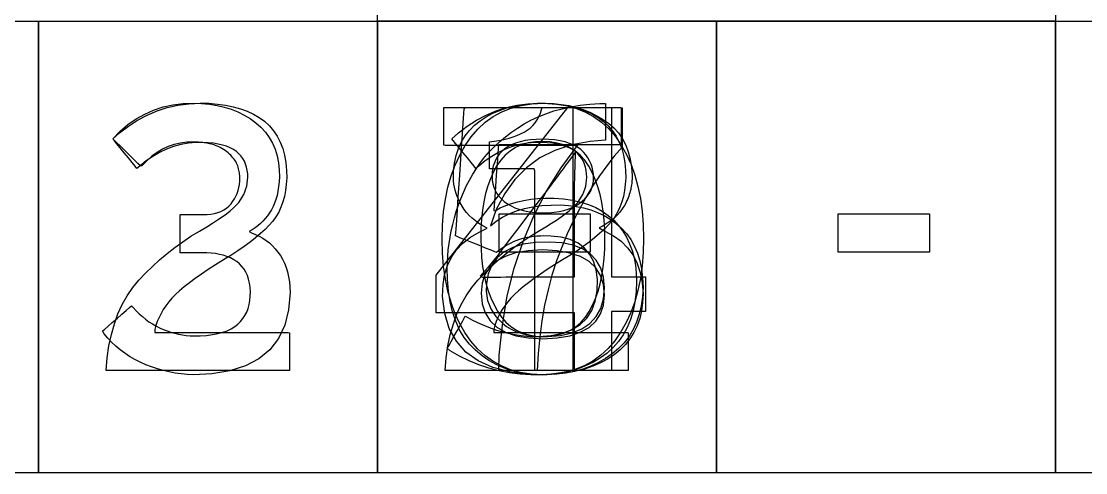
# Model space of a CAD drawing. Extents: x 1 to 47.7, y 0.2 to 35.
# Drawn here: x 13.785 to 16.435, y 30.5 to 31.625 of the extents above; entities that cross this region are included whole.
import ezdxf

# ---------------------------------------------------------------- set-up
doc = ezdxf.new("R2010")
doc.units = 0
doc.header["$MEASUREMENT"] = 0
for name, color, linetype in [('4_1__4U__UP_TO_ONE_IO_BOAR', 7, 'CONTINUOUS'), ('4_2__4U__FRONT_PANEL_W_24_', 7, 'CONTINUOUS'), ('5_1___24__TARGET_LEDS___12', 7, 'CONTINUOUS'), ('6_1__EMPTY_IO_BOARD_POSITI', 7, 'CONTINUOUS'), ('6_2___8__INDEPENDENT_INPUT', 7, 'CONTINUOUS'), ('6_3___8__OPTOISO_INDEPENDE', 7, 'CONTINUOUS'), ('6_4___24__OPTOISO_INDEPEND', 7, 'CONTINUOUS'), ('6_5___8__INDEPENDENT_INPUT', 7, 'CONTINUOUS'), ('6_6___8__INDEPENDENT_INPUT', 7, 'CONTINUOUS'), ('6_7___8__OPTOISO_INDEPENDE', 7, 'CONTINUOUS'), ('6_8___8__OPTOISO_INDEPENDE', 7, 'CONTINUOUS'), ('7_0_____DWG', 7, 'CONTINUOUS')]:
    doc.layers.add(name, color=color, linetype=linetype)

msp = doc.modelspace()

# ---------------------------------------------------------------- linework, layer by layer
at = {"layer": '4_1__4U__UP_TO_ONE_IO_BOAR'}
msp.add_lwpolyline([(13.9964, 30.7545), (13.9991, 30.786), (14.0034, 30.8158), (14.0093, 30.8441), (14.0168, 30.8707), (14.0258, 30.8958), (14.0365, 30.9192), (14.0487, 30.941), (14.0626, 30.9612), (14.078, 30.9798), (14.0945, 30.9973), (14.1116, 31.0142), (14.1294, 31.0304), (14.1479, 31.046), (14.1671, 31.061), (14.1869, 31.0754), (14.2075, 31.0891), (14.2287, 31.1022), (14.2472, 31.113), (14.2609, 31.1215), (14.2735, 31.1298), (14.285, 31.1377), (14.2955, 31.1454), (14.3048, 31.1528), (14.313, 31.16), (14.3202, 31.1669), (14.3263, 31.1735), (14.3311, 31.1799), (14.3352, 31.1865), (14.3388, 31.1933), (14.3418, 31.2001), (14.3443, 31.2071), (14.3462, 31.2142), (14.3476, 31.2214), (14.3485, 31.2287), (14.3488, 31.2362), (14.3486, 31.245), (14.3476, 31.2535), (14.3459, 31.2616), (14.3435, 31.2692), (14.3403, 31.2764), (14.3365, 31.283), (14.3319, 31.2893), (14.3267, 31.295), (14.3206, 31.3004), (14.3135, 31.3053), (14.3054, 31.3097), (14.2963, 31.3134), (14.2863, 31.3165), (14.2753, 31.3191), (14.2634, 31.321), (14.2505, 31.3223), (14.2367, 31.323), (14.2204, 31.3229), (14.2012, 31.3211), (14.1825, 31.3178), (14.1643, 31.3128), (14.1465, 31.3062), (14.1293, 31.298), (14.1125, 31.2882), (14.0962, 31.2768), (14.0804, 31.2638), (14.0728, 31.2584), (14.0685, 31.2637), (14.0611, 31.2728), (14.0517, 31.2844), (14.0414, 31.297), (14.0313, 31.3094), (14.0225, 31.3203), (14.016, 31.3283), (14.0129, 31.3321), (14.0294, 31.347), (14.0516, 31.364), (14.0746, 31.3788), (14.0984, 31.3913), (14.1231, 31.4017), (14.1485, 31.4099), (14.1749, 31.4158), (14.202, 31.4195), (14.23, 31.421), (14.2523, 31.4205), (14.2736, 31.4188), (14.2937, 31.416), (14.3126, 31.4121), (14.3305, 31.4071), (14.3472, 31.4009), (14.3628, 31.3937), (14.3773, 31.3853), (14.3906, 31.3757), (14.4026, 31.3646), (14.4131, 31.3523), (14.4221, 31.3388), (14.4297, 31.3241), (14.4359, 31.3082), (14.4405, 31.2911), (14.4437, 31.2728), (14.4455, 31.2533), (14.4457, 31.2346), (14.4448, 31.2185), (14.4429, 31.2033), (14.4401, 31.1887), (14.4363, 31.175), (14.4315, 31.1619), (14.4258, 31.1496), (14.419, 31.138), (14.4114, 31.1272), (14.4024, 31.1169), (14.3922, 31.1065), (14.3808, 31.096), (14.3683, 31.0853), (14.3546, 31.0745), (14.3398, 31.0636), (14.3238, 31.0526), (14.3067, 31.0414), (14.2884, 31.0301), (14.2688, 31.0181), (14.2504, 31.0064), (14.2334, 30.9951), (14.2177, 30.9841), (14.2034, 30.9735), (14.1905, 30.9633), (14.179, 30.9535), (14.1688, 30.944), (14.16, 30.9348), (14.1521, 30.9256), (14.145, 30.9161), (14.1386, 30.9066), (14.1329, 30.8969), (14.1279, 30.887), (14.1236, 30.877), (14.12, 30.8669), (14.1172, 30.8566), (14.1171, 30.8497), (14.1366, 30.8497), (14.1744, 30.8497), (14.2244, 30.8497), (14.2808, 30.8497), (14.3375, 30.8497), (14.3885, 30.8497), (14.4279, 30.8497), (14.4498, 30.8497), (14.4523, 30.8486), (14.4523, 30.8418), (14.4523, 30.8302), (14.4523, 30.8155), (14.4523, 30.7994), (14.4523, 30.7836), (14.4523, 30.7698), (14.4523, 30.7596), (14.4523, 30.7547), (14.4422, 30.7545), (14.4037, 30.7545), (14.3442, 30.7545), (14.2716, 30.7545), (14.1941, 30.7545), (14.1197, 30.7545), (14.0566, 30.7545), (14.0128, 30.7545)], close=True, dxfattribs=at)
at = {"layer": '4_2__4U__FRONT_PANEL_W_24_'}
msp.add_lwpolyline([(14.4541, 30.9493), (14.4504, 30.9059), (14.4407, 30.8676), (14.4252, 30.8344), (14.4038, 30.8064), (14.3765, 30.7836), (14.3433, 30.766), (14.3042, 30.7535), (14.2592, 30.7462), (14.2138, 30.7441), (14.1983, 30.7448), (14.1831, 30.7462), (14.168, 30.7483), (14.1531, 30.7511), (14.1384, 30.7545), (14.1238, 30.7587), (14.1094, 30.7635), (14.0952, 30.7689), (14.0811, 30.7751), (14.0676, 30.7821), (14.0547, 30.7896), (14.0425, 30.7976), (14.031, 30.8063), (14.0201, 30.8154), (14.01, 30.8252), (14.0006, 30.8355), (13.9918, 30.8463), (13.9876, 30.8532), (13.9922, 30.8572), (14.0005, 30.8645), (14.0114, 30.874), (14.0235, 30.8845), (14.0356, 30.8951), (14.0465, 30.9046), (14.0548, 30.9119), (14.0594, 30.9159), (14.0639, 30.9115), (14.0712, 30.9035), (14.0787, 30.896), (14.0865, 30.889), (14.0946, 30.8825), (14.1028, 30.8764), (14.1114, 30.8708), (14.1201, 30.8657), (14.1291, 30.8611), (14.1385, 30.8569), (14.1479, 30.8533), (14.1574, 30.8501), (14.1669, 30.8474), (14.1764, 30.8451), (14.186, 30.8434), (14.1955, 30.8421), (14.2051, 30.8413), (14.2147, 30.841), (14.2304, 30.8413), (14.2461, 30.8423), (14.2607, 30.8441), (14.2741, 30.8466), (14.2864, 30.8499), (14.2976, 30.8539), (14.3077, 30.8586), (14.3166, 30.8641), (14.3243, 30.8704), (14.331, 30.877), (14.3368, 30.8842), (14.3418, 30.892), (14.3461, 30.9004), (14.3495, 30.9093), (14.3522, 30.9189), (14.354, 30.929), (14.3551, 30.9397), (14.3554, 30.951), (14.3547, 30.962), (14.3532, 30.9724), (14.351, 30.9821), (14.348, 30.9912), (14.3442, 30.9995), (14.3397, 31.0072), (14.3343, 31.0142), (14.3283, 31.0205), (14.3214, 31.0261), (14.3138, 31.0309), (14.3056, 31.0351), (14.297, 31.0388), (14.2879, 31.0418), (14.2783, 31.0442), (14.2682, 31.046), (14.2576, 31.0473), (14.2466, 31.0479), (14.2396, 31.048), (14.2358, 31.048), (14.229, 31.048), (14.2202, 31.048), (14.2103, 31.048), (14.2004, 31.048), (14.1915, 31.048), (14.1847, 31.048), (14.1809, 31.048), (14.1805, 31.0492), (14.1805, 31.0559), (14.1805, 31.0674), (14.1805, 31.0819), (14.1805, 31.0979), (14.1805, 31.1136), (14.1805, 31.1274), (14.1805, 31.1377), (14.1805, 31.1429), (14.1816, 31.1431), (14.1863, 31.1431), (14.1937, 31.1431), (14.2028, 31.1431), (14.2127, 31.1431), (14.2223, 31.1431), (14.2305, 31.1431), (14.2365, 31.1431), (14.2391, 31.1431), (14.2477, 31.1434), (14.2572, 31.1443), (14.2661, 31.146), (14.2744, 31.1483), (14.2821, 31.1513), (14.2892, 31.155), (14.2958, 31.1594), (14.3018, 31.1645), (14.3072, 31.1703), (14.3118, 31.1763), (14.3159, 31.1825), (14.3194, 31.1891), (14.3224, 31.1959), (14.3248, 31.2031), (14.3267, 31.2105), (14.328, 31.2182), (14.3287, 31.2263), (14.3289, 31.2338), (14.3289, 31.2371), (14.3287, 31.2404), (14.3284, 31.2437), (14.328, 31.2471), (14.3274, 31.2506), (14.3268, 31.254), (14.326, 31.2576), (14.3252, 31.2612), (14.3241, 31.2648), (14.3225, 31.2683), (14.3208, 31.2718), (14.3188, 31.2753), (14.3167, 31.2786), (14.3144, 31.2818), (14.3119, 31.285), (14.3092, 31.2881), (14.3063, 31.2911), (14.3032, 31.2941), (14.2999, 31.2972), (14.2963, 31.3002), (14.2925, 31.303), (14.2885, 31.3056), (14.2843, 31.3082), (14.2799, 31.3105), (14.2752, 31.3128), (14.2703, 31.3149), (14.265, 31.3168), (14.2594, 31.3184), (14.2534, 31.3199), (14.2472, 31.3211), (14.2406, 31.3221), (14.2338, 31.3229), (14.2266, 31.3235), (14.2191, 31.3239), (14.2114, 31.324), (14.1973, 31.3235), (14.1814, 31.3215), (14.1659, 31.3179), (14.1511, 31.3128), (14.1368, 31.3062), (14.123, 31.2981), (14.1098, 31.2885), (14.0972, 31.2774), (14.0851, 31.2648), (14.0816, 31.2646), (14.0754, 31.2707), (14.0661, 31.2798), (14.0549, 31.2909), (14.043, 31.3026), (14.0317, 31.3137), (14.022, 31.3232), (14.0154, 31.3298), (14.0129, 31.3322), (14.0312, 31.351), (14.0505, 31.3675), (14.0709, 31.3818), (14.0923, 31.3939), (14.1146, 31.4038), (14.1381, 31.4114), (14.1625, 31.4168), (14.1879, 31.4201), (14.2135, 31.421), (14.2339, 31.4203), (14.2535, 31.4184), (14.2724, 31.4153), (14.2904, 31.411), (14.3077, 31.4056), (14.3241, 31.399), (14.3398, 31.3913), (14.3546, 31.3823), (14.3687, 31.3722), (14.3814, 31.361), (14.3926, 31.3487), (14.4022, 31.3354), (14.4103, 31.3212), (14.4169, 31.3059), (14.4219, 31.2895), (14.4254, 31.2722), (14.4273, 31.2538), (14.4276, 31.2373), (14.4268, 31.2248), (14.4255, 31.2129), (14.4238, 31.2016), (14.4216, 31.191), (14.4188, 31.1811), (14.4156, 31.1717), (14.4119, 31.1631), (14.4076, 31.155), (14.4028, 31.1475), (14.3976, 31.1404), (14.3921, 31.1336), (14.3863, 31.1272), (14.3802, 31.1212), (14.3738, 31.1155), (14.367, 31.1102), (14.36, 31.1053), (14.3527, 31.1008), (14.3579, 31.0974), (14.3678, 31.0938), (14.3773, 31.0895), (14.3863, 31.0846), (14.3948, 31.079), (14.4028, 31.0727), (14.4103, 31.0658), (14.4174, 31.0582), (14.424, 31.0499), (14.4301, 31.0412), (14.4356, 31.0319), (14.4403, 31.022), (14.4444, 31.0114), (14.4477, 31.0002), (14.4504, 30.9884), (14.4523, 30.976), (14.4536, 30.963)], close=True, dxfattribs=at)
at = {"layer": '5_1___24__TARGET_LEDS___12'}
msp.add_lwpolyline([(14.4541, 30.9493), (14.4504, 30.9059), (14.4407, 30.8676), (14.4252, 30.8344), (14.4038, 30.8064), (14.3765, 30.7836), (14.3433, 30.766), (14.3042, 30.7535), (14.2592, 30.7462), (14.2138, 30.7441), (14.1983, 30.7448), (14.1831, 30.7462), (14.168, 30.7483), (14.1531, 30.7511), (14.1384, 30.7545), (14.1238, 30.7587), (14.1094, 30.7635), (14.0952, 30.7689), (14.0811, 30.7751), (14.0676, 30.7821), (14.0547, 30.7896), (14.0425, 30.7976), (14.031, 30.8063), (14.0201, 30.8154), (14.01, 30.8252), (14.0006, 30.8355), (13.9918, 30.8463), (13.9876, 30.8532), (13.9922, 30.8572), (14.0005, 30.8645), (14.0114, 30.874), (14.0235, 30.8845), (14.0356, 30.8951), (14.0465, 30.9046), (14.0548, 30.9119), (14.0594, 30.9159), (14.0639, 30.9115), (14.0712, 30.9035), (14.0787, 30.896), (14.0865, 30.889), (14.0946, 30.8825), (14.1028, 30.8764), (14.1114, 30.8708), (14.1201, 30.8657), (14.1291, 30.8611), (14.1385, 30.8569), (14.1479, 30.8533), (14.1574, 30.8501), (14.1669, 30.8474), (14.1764, 30.8451), (14.186, 30.8434), (14.1955, 30.8421), (14.2051, 30.8413), (14.2147, 30.841), (14.2304, 30.8413), (14.2461, 30.8423), (14.2607, 30.8441), (14.2741, 30.8466), (14.2864, 30.8499), (14.2976, 30.8539), (14.3077, 30.8586), (14.3166, 30.8641), (14.3243, 30.8704), (14.331, 30.877), (14.3368, 30.8842), (14.3418, 30.892), (14.3461, 30.9004), (14.3495, 30.9093), (14.3522, 30.9189), (14.354, 30.929), (14.3551, 30.9397), (14.3554, 30.951), (14.3547, 30.962), (14.3532, 30.9724), (14.351, 30.9821), (14.348, 30.9912), (14.3442, 30.9995), (14.3397, 31.0072), (14.3343, 31.0142), (14.3283, 31.0205), (14.3214, 31.0261), (14.3138, 31.0309), (14.3056, 31.0351), (14.297, 31.0388), (14.2879, 31.0418), (14.2783, 31.0442), (14.2682, 31.046), (14.2576, 31.0473), (14.2466, 31.0479), (14.2396, 31.048), (14.2358, 31.048), (14.229, 31.048), (14.2202, 31.048), (14.2103, 31.048), (14.2004, 31.048), (14.1915, 31.048), (14.1847, 31.048), (14.1809, 31.048), (14.1805, 31.0492), (14.1805, 31.0559), (14.1805, 31.0674), (14.1805, 31.0819), (14.1805, 31.0979), (14.1805, 31.1136), (14.1805, 31.1274), (14.1805, 31.1377), (14.1805, 31.1429), (14.1816, 31.1431), (14.1863, 31.1431), (14.1937, 31.1431), (14.2028, 31.1431), (14.2127, 31.1431), (14.2223, 31.1431), (14.2305, 31.1431), (14.2365, 31.1431), (14.2391, 31.1431), (14.2477, 31.1434), (14.2572, 31.1443), (14.2661, 31.146), (14.2744, 31.1483), (14.2821, 31.1513), (14.2892, 31.155), (14.2958, 31.1594), (14.3018, 31.1645), (14.3072, 31.1703), (14.3118, 31.1763), (14.3159, 31.1825), (14.3194, 31.1891), (14.3224, 31.1959), (14.3248, 31.2031), (14.3267, 31.2105), (14.328, 31.2182), (14.3287, 31.2263), (14.3289, 31.2338), (14.3289, 31.2371), (14.3287, 31.2404), (14.3284, 31.2437), (14.328, 31.2471), (14.3274, 31.2506), (14.3268, 31.254), (14.326, 31.2576), (14.3252, 31.2612), (14.3241, 31.2648), (14.3225, 31.2683), (14.3208, 31.2718), (14.3188, 31.2753), (14.3167, 31.2786), (14.3144, 31.2818), (14.3119, 31.285), (14.3092, 31.2881), (14.3063, 31.2911), (14.3032, 31.2941), (14.2999, 31.2972), (14.2963, 31.3002), (14.2925, 31.303), (14.2885, 31.3056), (14.2843, 31.3082), (14.2799, 31.3105), (14.2752, 31.3128), (14.2703, 31.3149), (14.265, 31.3168), (14.2594, 31.3184), (14.2534, 31.3199), (14.2472, 31.3211), (14.2406, 31.3221), (14.2338, 31.3229), (14.2266, 31.3235), (14.2191, 31.3239), (14.2114, 31.324), (14.1973, 31.3235), (14.1814, 31.3215), (14.1659, 31.3179), (14.1511, 31.3128), (14.1368, 31.3062), (14.123, 31.2981), (14.1098, 31.2885), (14.0972, 31.2774), (14.0851, 31.2648), (14.0816, 31.2646), (14.0754, 31.2707), (14.0661, 31.2798), (14.0549, 31.2909), (14.043, 31.3026), (14.0317, 31.3137), (14.022, 31.3232), (14.0154, 31.3298), (14.0129, 31.3322), (14.0312, 31.351), (14.0505, 31.3675), (14.0709, 31.3818), (14.0923, 31.3939), (14.1146, 31.4038), (14.1381, 31.4114), (14.1625, 31.4168), (14.1879, 31.4201), (14.2135, 31.421), (14.2339, 31.4203), (14.2535, 31.4184), (14.2724, 31.4153), (14.2904, 31.411), (14.3077, 31.4056), (14.3241, 31.399), (14.3398, 31.3913), (14.3546, 31.3823), (14.3687, 31.3722), (14.3814, 31.361), (14.3926, 31.3487), (14.4022, 31.3354), (14.4103, 31.3212), (14.4169, 31.3059), (14.4219, 31.2895), (14.4254, 31.2722), (14.4273, 31.2538), (14.4276, 31.2373), (14.4268, 31.2248), (14.4255, 31.2129), (14.4238, 31.2016), (14.4216, 31.191), (14.4188, 31.1811), (14.4156, 31.1717), (14.4119, 31.1631), (14.4076, 31.155), (14.4028, 31.1475), (14.3976, 31.1404), (14.3921, 31.1336), (14.3863, 31.1272), (14.3802, 31.1212), (14.3738, 31.1155), (14.367, 31.1102), (14.36, 31.1053), (14.3527, 31.1008), (14.3579, 31.0974), (14.3678, 31.0938), (14.3773, 31.0895), (14.3863, 31.0846), (14.3948, 31.079), (14.4028, 31.0727), (14.4103, 31.0658), (14.4174, 31.0582), (14.424, 31.0499), (14.4301, 31.0412), (14.4356, 31.0319), (14.4403, 31.022), (14.4444, 31.0114), (14.4477, 31.0002), (14.4504, 30.9884), (14.4523, 30.976), (14.4536, 30.963)], close=True, dxfattribs=at)
msp.add_lwpolyline([(14.9745, 31.0498), (14.9745, 31.1449), (15.2014, 31.1449), (15.2014, 31.0498), (14.9745, 31.0498)], dxfattribs=at)
at = {"layer": '6_1__EMPTY_IO_BOARD_POSITI'}
for points in [[(15.334, 31.0836), (15.3331, 31.0489), (15.3305, 31.0157), (15.3261, 30.9842), (15.3199, 30.9543), (15.312, 30.926), (15.3024, 30.8993), (15.291, 30.8742), (15.2778, 30.8508), (15.2628, 30.829), (15.2461, 30.8095), (15.2278, 30.7926), (15.2077, 30.7782), (15.186, 30.7663), (15.1626, 30.7569), (15.1376, 30.7501), (15.1109, 30.7458), (15.0825, 30.744), (15.0544, 30.7457), (15.028, 30.75), (15.0032, 30.7568), (14.98, 30.7661), (14.9585, 30.7778), (14.9387, 30.7921), (14.9205, 30.8089), (14.9039, 30.8281), (14.889, 30.8496), (14.8758, 30.8727), (14.8644, 30.8976), (14.8547, 30.924), (14.8468, 30.9522), (14.8407, 30.9821), (14.8363, 31.0136), (14.8337, 31.0469), (14.8328, 31.0818), (14.8337, 31.1166), (14.8364, 31.1498), (14.8408, 31.1814), (14.847, 31.2114), (14.8551, 31.2398), (14.8648, 31.2665), (14.8764, 31.2916), (14.8898, 31.3151), (14.9049, 31.3369), (14.9216, 31.3565), (14.94, 31.3734), (14.96, 31.3877), (14.9816, 31.3995), (15.0048, 31.4088), (15.0297, 31.4154), (15.0562, 31.4195), (15.0843, 31.421), (15.1126, 31.4193), (15.1393, 31.4151), (15.1643, 31.4085), (15.1876, 31.3993), (15.2092, 31.3876), (15.2291, 31.3735), (15.2473, 31.3568), (15.2638, 31.3376), (15.2786, 31.3162), (15.2916, 31.2929), (15.3028, 31.2681), (15.3123, 31.2415), (15.3201, 31.2133), (15.3262, 31.1834), (15.3305, 31.1518), (15.3331, 31.1185)], [(15.2379, 31.0818), (15.2374, 31.1062), (15.236, 31.1296), (15.2335, 31.1519), (15.2301, 31.1733), (15.2256, 31.1936), (15.2202, 31.2128), (15.2138, 31.2311), (15.2064, 31.2483), (15.1979, 31.2643), (15.1881, 31.2786), (15.1769, 31.2909), (15.1644, 31.3014), (15.1506, 31.31), (15.1356, 31.3168), (15.1192, 31.3216), (15.1015, 31.3247), (15.0825, 31.3258), (15.0638, 31.3247), (15.0464, 31.3217), (15.0303, 31.3169), (15.0154, 31.3102), (15.0018, 31.3017), (14.9895, 31.2914), (14.9785, 31.2792), (14.9688, 31.2652), (14.9602, 31.2494), (14.9527, 31.2326), (14.9462, 31.2146), (14.9407, 31.1955), (14.9363, 31.1754), (14.9329, 31.1541), (14.9305, 31.1317), (14.9291, 31.1082), (14.9288, 31.0836), (14.9294, 31.0593), (14.9309, 31.0361), (14.9335, 31.0139), (14.9371, 30.9927), (14.9418, 30.9727), (14.9474, 30.9536), (14.9541, 30.9357), (14.9619, 30.9187), (14.9706, 30.9026), (14.9804, 30.8879), (14.9915, 30.8752), (15.0038, 30.8643), (15.0174, 30.8554), (15.0322, 30.8484), (15.0483, 30.8434), (15.0657, 30.8403), (15.0843, 30.8391), (15.1033, 30.8403), (15.1209, 30.8434), (15.1372, 30.8483), (15.1522, 30.8552), (15.1659, 30.864), (15.1782, 30.8747), (15.1893, 30.8873), (15.1989, 30.9018), (15.2072, 30.9177), (15.2144, 30.9345), (15.2207, 30.9523), (15.2259, 30.9711), (15.2303, 30.9911), (15.2336, 31.0122), (15.236, 31.0343), (15.2374, 31.0575)]]:
    msp.add_lwpolyline(points, close=True, dxfattribs=at)
at = {"layer": '6_2___8__INDEPENDENT_INPUT'}
msp.add_lwpolyline([(15.0631, 30.7545), (15.0631, 30.7737), (15.0631, 30.8249), (15.0631, 30.8982), (15.0631, 30.9838), (15.0631, 31.0719), (15.0631, 31.1526), (15.0631, 31.2161), (15.0631, 31.2525), (15.0619, 31.2576), (15.0538, 31.2576), (15.0395, 31.2576), (15.0215, 31.2576), (15.0017, 31.2576), (14.9826, 31.2576), (14.9661, 31.2576), (14.9547, 31.2576), (14.9504, 31.2576), (14.9504, 31.2601), (14.9504, 31.267), (14.9504, 31.2769), (14.9504, 31.2884), (14.9504, 31.3003), (14.9504, 31.3112), (14.9504, 31.3197), (14.9504, 31.3246), (14.9562, 31.3258), (14.9676, 31.3271), (14.9786, 31.3288), (14.9892, 31.331), (14.9994, 31.3337), (15.0093, 31.3368), (15.0187, 31.3403), (15.0278, 31.3442), (15.0364, 31.3487), (15.0444, 31.3534), (15.0517, 31.3588), (15.0582, 31.3649), (15.064, 31.3717), (15.0691, 31.3791), (15.0735, 31.3872), (15.0771, 31.396), (15.08, 31.4055), (15.082, 31.4105), (15.0876, 31.4105), (15.0973, 31.4105), (15.1096, 31.4105), (15.1231, 31.4105), (15.1362, 31.4105), (15.1474, 31.4105), (15.1552, 31.4105), (15.1582, 31.4105), (15.1582, 31.3854), (15.1582, 31.3186), (15.1582, 31.223), (15.1582, 31.1114), (15.1582, 30.9965), (15.1582, 30.8913), (15.1582, 30.8086), (15.1582, 30.761), (15.1572, 30.7545), (15.1503, 30.7545), (15.1383, 30.7545), (15.1231, 30.7545), (15.1064, 30.7545), (15.0902, 30.7545), (15.0764, 30.7545), (15.0667, 30.7545)], close=True, dxfattribs=at)
at = {"layer": '6_3___8__OPTOISO_INDEPENDE'}
msp.add_lwpolyline([(14.8401, 30.7545), (14.8428, 30.7859), (14.8471, 30.8158), (14.853, 30.844), (14.8605, 30.8707), (14.8696, 30.8957), (14.8802, 30.9191), (14.8925, 30.9409), (14.9063, 30.9612), (14.9217, 30.9797), (14.9382, 30.9972), (14.9553, 31.0141), (14.9732, 31.0304), (14.9916, 31.046), (15.0108, 31.0609), (15.0307, 31.0753), (15.0512, 31.089), (15.0724, 31.1021), (15.091, 31.113), (15.1047, 31.1215), (15.1173, 31.1297), (15.1288, 31.1377), (15.1392, 31.1454), (15.1486, 31.1528), (15.1568, 31.1599), (15.1639, 31.1668), (15.17, 31.1734), (15.1748, 31.1799), (15.1789, 31.1865), (15.1825, 31.1932), (15.1855, 31.2001), (15.188, 31.207), (15.19, 31.2141), (15.1914, 31.2213), (15.1923, 31.2286), (15.1926, 31.2361), (15.1923, 31.2449), (15.1913, 31.2535), (15.1896, 31.2615), (15.1872, 31.2691), (15.1841, 31.2763), (15.1802, 31.283), (15.1757, 31.2892), (15.1704, 31.295), (15.1644, 31.3003), (15.1572, 31.3052), (15.1491, 31.3096), (15.1401, 31.3133), (15.13, 31.3165), (15.1191, 31.319), (15.1071, 31.3209), (15.0943, 31.3222), (15.0804, 31.3229), (15.0642, 31.3228), (15.045, 31.3211), (15.0263, 31.3177), (15.008, 31.3127), (14.9903, 31.3062), (14.973, 31.298), (14.9562, 31.2882), (14.9399, 31.2768), (14.9241, 31.2638), (14.9166, 31.2583), (14.9122, 31.2637), (14.9048, 31.2728), (14.8954, 31.2843), (14.8852, 31.2969), (14.8751, 31.3094), (14.8662, 31.3202), (14.8597, 31.3282), (14.8566, 31.332), (14.8732, 31.3469), (14.8953, 31.3639), (14.9183, 31.3787), (14.9422, 31.3913), (14.9668, 31.4016), (14.9923, 31.4098), (15.0186, 31.4157), (15.0457, 31.4195), (15.0737, 31.421), (15.0961, 31.4204), (15.1173, 31.4187), (15.1374, 31.416), (15.1564, 31.412), (15.1742, 31.407), (15.191, 31.4009), (15.2066, 31.3936), (15.221, 31.3852), (15.2344, 31.3756), (15.2463, 31.3645), (15.2568, 31.3522), (15.2659, 31.3387), (15.2735, 31.324), (15.2796, 31.3081), (15.2843, 31.291), (15.2875, 31.2727), (15.2892, 31.2532), (15.2895, 31.2345), (15.2886, 31.2185), (15.2867, 31.2032), (15.2838, 31.1887), (15.28, 31.1749), (15.2752, 31.1618), (15.2695, 31.1495), (15.2628, 31.1379), (15.2551, 31.1271), (15.2462, 31.1168), (15.2359, 31.1064), (15.2245, 31.0959), (15.212, 31.0852), (15.1983, 31.0745), (15.1835, 31.0636), (15.1675, 31.0525), (15.1504, 31.0414), (15.1321, 31.0301), (15.1125, 31.0181), (15.0941, 31.0064), (15.0771, 30.995), (15.0615, 30.9841), (15.0472, 30.9735), (15.0343, 30.9633), (15.0227, 30.9534), (15.0125, 30.9439), (15.0037, 30.9348), (14.9959, 30.9255), (14.9887, 30.9161), (14.9823, 30.9065), (14.9766, 30.8968), (14.9716, 30.887), (14.9673, 30.877), (14.9638, 30.8669), (14.9609, 30.8566), (14.9609, 30.8497), (14.9804, 30.8497), (15.0181, 30.8497), (15.0682, 30.8497), (15.1245, 30.8497), (15.1812, 30.8497), (15.2322, 30.8497), (15.2717, 30.8497), (15.2935, 30.8497), (15.296, 30.8486), (15.296, 30.8417), (15.296, 30.8301), (15.296, 30.8155), (15.296, 30.7994), (15.296, 30.7835), (15.296, 30.7697), (15.296, 30.7595), (15.296, 30.7547), (15.2859, 30.7545), (15.2475, 30.7545), (15.1879, 30.7545), (15.1154, 30.7545), (15.0378, 30.7545), (14.9635, 30.7545), (14.9003, 30.7545), (14.8565, 30.7545)], close=True, dxfattribs=at)
at = {"layer": '6_4___24__OPTOISO_INDEPEND'}
msp.add_lwpolyline([(15.2543, 30.9019), (15.2543, 30.7545), (15.1619, 30.7545), (15.1619, 30.8987), (14.8179, 30.8987), (14.8179, 30.9926), (15.1453, 31.4105), (15.2543, 31.4105), (15.2543, 30.9883), (15.3385, 30.9883), (15.3385, 30.9019), (15.2543, 30.9019)], dxfattribs=at)
msp.add_lwpolyline([(15.1646, 31.3), (15.1592, 31.2924), (15.1535, 31.2844), (15.1474, 31.2759), (15.1409, 31.267), (15.134, 31.2576), (15.1267, 31.2478), (15.119, 31.2375), (15.111, 31.2268), (15.1058, 31.22), (15.0962, 31.2074), (15.0802, 31.1862), (15.0601, 31.1598), (15.0385, 31.1312), (15.0177, 31.1038), (15.0003, 31.0808), (14.9886, 31.0654), (14.9839, 31.0593), (14.9761, 31.049), (14.9684, 31.0392), (14.961, 31.0298), (14.9538, 31.0208), (14.9468, 31.0123), (14.94, 31.0042), (14.9334, 30.9966), (14.927, 30.9894), (14.9327, 30.9874), (14.9435, 30.9875), (14.9548, 30.9875), (14.9665, 30.9876), (14.9787, 30.9877), (14.9913, 30.9879), (15.0043, 30.988), (15.0177, 30.9882), (15.0281, 30.9883), (15.036, 30.9883), (15.0519, 30.9883), (15.0729, 30.9883), (15.0965, 30.9883), (15.1198, 30.9883), (15.1403, 30.9883), (15.1552, 30.9883), (15.1618, 30.9883), (15.1619, 30.9939), (15.1619, 31.0122), (15.1619, 31.0395), (15.1619, 31.072), (15.1619, 31.1059), (15.1619, 31.1373), (15.1619, 31.1625), (15.1619, 31.1774), (15.162, 31.187), (15.1623, 31.2032), (15.1625, 31.2187), (15.1628, 31.2337), (15.1631, 31.2481), (15.1634, 31.2619), (15.1638, 31.2752), (15.1642, 31.2879)], close=True, dxfattribs=at)
at = {"layer": '6_5___8__INDEPENDENT_INPUT'}
msp.add_lwpolyline([(15.3166, 30.9772), (15.3155, 30.9509), (15.3126, 30.9262), (15.308, 30.9031), (15.3017, 30.8816), (15.2935, 30.8618), (15.2836, 30.8435), (15.272, 30.8268), (15.2586, 30.8117), (15.2434, 30.7983), (15.227, 30.7863), (15.2095, 30.7758), (15.1908, 30.7669), (15.1709, 30.7593), (15.1499, 30.7533), (15.1277, 30.7488), (15.1044, 30.7457), (15.08, 30.7442), (15.0538, 30.7441), (15.027, 30.7457), (15.0006, 30.749), (14.9747, 30.7539), (14.9492, 30.7606), (14.9243, 30.7689), (14.8998, 30.7789), (14.8758, 30.7906), (14.8522, 30.804), (14.8453, 30.8101), (14.8489, 30.8165), (14.8547, 30.8267), (14.8619, 30.8395), (14.8698, 30.8533), (14.8774, 30.8667), (14.8839, 30.8782), (14.8886, 30.8865), (14.8906, 30.89), (14.9082, 30.8804), (14.9281, 30.8708), (14.9482, 30.8624), (14.9683, 30.8554), (14.9886, 30.8496), (15.009, 30.845), (15.0295, 30.8418), (15.0502, 30.8398), (15.0724, 30.8392), (15.1043, 30.8417), (15.1322, 30.8475), (15.1563, 30.8567), (15.1765, 30.8693), (15.1928, 30.8853), (15.2053, 30.9046), (15.2139, 30.9273), (15.2186, 30.9534), (15.2192, 30.9814), (15.2159, 31.0056), (15.2095, 31.0268), (15.1998, 31.0449), (15.1869, 31.0599), (15.1708, 31.072), (15.1515, 31.081), (15.129, 31.0869), (15.1032, 31.0898), (15.0858, 31.09), (15.0771, 31.0897), (15.0686, 31.0892), (15.0604, 31.0884), (15.0524, 31.0873), (15.0446, 31.086), (15.0372, 31.0844), (15.0299, 31.0826), (15.023, 31.0805), (15.0163, 31.0779), (15.0098, 31.075), (15.0034, 31.0719), (14.9971, 31.0686), (14.991, 31.065), (14.985, 31.0613), (14.9791, 31.0573), (14.9733, 31.0532), (14.9677, 31.0488), (14.9641, 31.0503), (14.9543, 31.0542), (14.9403, 31.0599), (14.9237, 31.0667), (14.9064, 31.0737), (14.8903, 31.0803), (14.877, 31.0857), (14.8685, 31.0891), (14.8663, 31.0907), (14.8674, 31.107), (14.8697, 31.1413), (14.8729, 31.1879), (14.8765, 31.2411), (14.8802, 31.2953), (14.8835, 31.3448), (14.8862, 31.3838), (14.8877, 31.4068), (14.8909, 31.4105), (14.9162, 31.4105), (14.962, 31.4105), (15.0212, 31.4105), (15.0869, 31.4105), (15.1523, 31.4105), (15.2104, 31.4105), (15.2542, 31.4105), (15.2768, 31.4105), (15.2785, 31.4089), (15.2785, 31.4016), (15.2785, 31.3898), (15.2785, 31.3752), (15.2785, 31.3594), (15.2785, 31.344), (15.2785, 31.3307), (15.2785, 31.3212), (15.2785, 31.3172), (15.2697, 31.3171), (15.2422, 31.3171), (15.201, 31.3171), (15.1518, 31.3171), (15.0998, 31.3171), (15.0506, 31.3171), (15.0094, 31.3171), (14.9819, 31.3171), (14.9731, 31.317), (14.9725, 31.3098), (14.9713, 31.2928), (14.9695, 31.2691), (14.9675, 31.2417), (14.9654, 31.2134), (14.9634, 31.1872), (14.9618, 31.1662), (14.9609, 31.1531), (14.9647, 31.1529), (14.9773, 31.1597), (14.9908, 31.1657), (15.0051, 31.1708), (15.0203, 31.1751), (15.0363, 31.1786), (15.0531, 31.1813), (15.0708, 31.1831), (15.0893, 31.1841), (15.1115, 31.1839), (15.1351, 31.1822), (15.1572, 31.179), (15.1778, 31.1743), (15.1971, 31.1682), (15.2149, 31.1606), (15.2312, 31.1515), (15.2462, 31.141), (15.2596, 31.1291), (15.2716, 31.1158), (15.2821, 31.1017), (15.2913, 31.0866), (15.299, 31.0706), (15.3053, 31.0537), (15.3102, 31.0359), (15.3138, 31.0173), (15.3159, 30.9977)], close=True, dxfattribs=at)
at = {"layer": '6_6___8__INDEPENDENT_INPUT'}
for points in [[(15.3326, 30.9625), (15.3313, 30.9386), (15.3282, 30.916), (15.3233, 30.8948), (15.3166, 30.875), (15.3081, 30.8565), (15.2978, 30.8394), (15.2857, 30.8237), (15.2718, 30.8093), (15.2562, 30.7963), (15.2395, 30.7845), (15.2217, 30.7743), (15.2029, 30.7655), (15.183, 30.7583), (15.1621, 30.7525), (15.1402, 30.7482), (15.1173, 30.7454), (15.0933, 30.7441), (15.0696, 30.7443), (15.0472, 30.7461), (15.0257, 30.7496), (15.0052, 30.7547), (14.9855, 30.7615), (14.9668, 30.7699), (14.949, 30.78), (14.932, 30.7917), (14.916, 30.8051), (14.901, 30.8202), (14.8877, 30.8373), (14.8762, 30.8564), (14.8666, 30.8775), (14.8587, 30.9006), (14.8526, 30.9257), (14.8483, 30.9528), (14.8458, 30.982), (14.8452, 31.0093), (14.8456, 31.0244), (14.8465, 31.0398), (14.8479, 31.0553), (14.8499, 31.0709), (14.8524, 31.0867), (14.8554, 31.1027), (14.859, 31.1188), (14.8631, 31.1351), (14.8677, 31.1513), (14.873, 31.1672), (14.8789, 31.1829), (14.8854, 31.1984), (14.8926, 31.2137), (14.9005, 31.2288), (14.909, 31.2436), (14.9181, 31.2583), (14.9279, 31.2728), (14.9388, 31.2868), (14.9505, 31.3002), (14.963, 31.3131), (14.9763, 31.3254), (14.9902, 31.3372), (15.005, 31.3483), (15.0205, 31.359), (15.0367, 31.369), (15.0537, 31.3784), (15.0717, 31.3871), (15.0907, 31.3947), (15.1107, 31.4014), (15.1317, 31.4072), (15.1536, 31.4119), (15.1766, 31.4157), (15.2005, 31.4185), (15.2254, 31.4204), (15.2392, 31.4202), (15.2392, 31.414), (15.2392, 31.4029), (15.2392, 31.3887), (15.2392, 31.3729), (15.2392, 31.3574), (15.2392, 31.3437), (15.2392, 31.3336), (15.2392, 31.3288), (15.2011, 31.3255), (15.1552, 31.317), (15.1134, 31.3032), (15.0759, 31.2843), (15.0425, 31.2601), (15.0133, 31.2306), (14.9883, 31.196), (14.9674, 31.1561), (14.9529, 31.1156), (14.9673, 31.1269), (14.9829, 31.1368), (14.9998, 31.1454), (15.0181, 31.1525), (15.0376, 31.1582), (15.0585, 31.1626), (15.0806, 31.1655), (15.1041, 31.1671), (15.1271, 31.1672), (15.1471, 31.1661), (15.1664, 31.1636), (15.1849, 31.1598), (15.2026, 31.1548), (15.2195, 31.1484), (15.2357, 31.1407), (15.2511, 31.1317), (15.2657, 31.1214), (15.2793, 31.1095), (15.2915, 31.0962), (15.302, 31.0814), (15.311, 31.0651), (15.3185, 31.0475), (15.3243, 31.0284), (15.3286, 31.0079), (15.3314, 30.9859)], [(15.2365, 30.9607), (15.234, 30.9871), (15.2273, 31.01), (15.2164, 31.0294), (15.2013, 31.0454), (15.182, 31.058), (15.1586, 31.0671), (15.1309, 31.0727), (15.0991, 31.0749), (15.0648, 31.0739), (15.0345, 31.0694), (15.0084, 31.0615), (14.9867, 31.0501), (14.9692, 31.0353), (14.9561, 31.0171), (14.9473, 30.9954), (14.9427, 30.9703), (14.9423, 30.9522), (14.9435, 30.9406), (14.9459, 30.9295), (14.9493, 30.9188), (14.9539, 30.9086), (14.9595, 30.8989), (14.9663, 30.8897), (14.9742, 30.8809), (14.9831, 30.8724), (14.9931, 30.8646), (15.0041, 30.8579), (15.0161, 30.8521), (15.029, 30.8475), (15.043, 30.8438), (15.0579, 30.8412), (15.0739, 30.8396), (15.0945, 30.8393), (15.1276, 30.8422), (15.1563, 30.8486), (15.1806, 30.8585), (15.2006, 30.8719), (15.2162, 30.8889), (15.2273, 30.9093), (15.2341, 30.9333)]]:
    msp.add_lwpolyline(points, close=True, dxfattribs=at)
at = {"layer": '6_7___8__OPTOISO_INDEPENDE'}
msp.add_lwpolyline([(15.2806, 31.3112), (15.2612, 31.2887), (15.2425, 31.265), (15.2245, 31.24), (15.2071, 31.2137), (15.1904, 31.186), (15.1743, 31.1571), (15.159, 31.1269), (15.1442, 31.0953), (15.1302, 31.0623), (15.1174, 31.028), (15.106, 30.9924), (15.0962, 30.9557), (15.0878, 30.9178), (15.0808, 30.8788), (15.0754, 30.8385), (15.0714, 30.7971), (15.0689, 30.7545), (15.0652, 30.7545), (15.0555, 30.7545), (15.0415, 30.7545), (15.0251, 30.7545), (15.0083, 30.7545), (14.9929, 30.7545), (14.9808, 30.7545), (14.9738, 30.7545), (14.9749, 30.7931), (14.9825, 30.8681), (14.9949, 30.9404), (15.012, 31.0099), (15.034, 31.0766), (15.0607, 31.1405), (15.0923, 31.2015), (15.1286, 31.2598), (15.1697, 31.3153), (15.157, 31.3153), (15.1231, 31.3153), (15.0745, 31.3153), (15.0179, 31.3153), (14.9596, 31.3153), (14.9062, 31.3153), (14.8641, 31.3153), (14.84, 31.3153), (14.8367, 31.3162), (14.8367, 31.3231), (14.8367, 31.3351), (14.8367, 31.3504), (14.8367, 31.3671), (14.8367, 31.3833), (14.8367, 31.3971), (14.8367, 31.4068), (14.8367, 31.4105), (14.8537, 31.4105), (14.8988, 31.4105), (14.9635, 31.4105), (15.0391, 31.4105), (15.1168, 31.4105), (15.188, 31.4105), (15.244, 31.4105), (15.2762, 31.4105), (15.2806, 31.4095), (15.2806, 31.4023), (15.2806, 31.3897), (15.2806, 31.3738), (15.2806, 31.3564), (15.2806, 31.3395), (15.2806, 31.3251), (15.2806, 31.315)], close=True, dxfattribs=at)
at = {"layer": '6_8___8__OPTOISO_INDEPENDE'}
for points in [[(15.3327, 30.9456), (15.3316, 30.9239), (15.3288, 30.9033), (15.3243, 30.8841), (15.318, 30.866), (15.31, 30.8492), (15.3002, 30.8336), (15.2887, 30.8192), (15.2754, 30.8061), (15.2605, 30.7941), (15.2442, 30.7832), (15.2266, 30.7736), (15.2076, 30.7654), (15.1873, 30.7584), (15.1657, 30.7529), (15.1427, 30.7487), (15.1184, 30.7458), (15.0928, 30.7442), (15.0506, 30.7451), (15.0015, 30.7512), (14.9587, 30.7625), (14.9221, 30.779), (14.8919, 30.8006), (14.868, 30.8275), (14.8503, 30.8596), (14.839, 30.8969), (14.8339, 30.9393), (14.8348, 30.9687), (14.8388, 30.9934), (14.8458, 31.0162), (14.8557, 31.0369), (14.8687, 31.0556), (14.8845, 31.0723), (14.9033, 31.0869), (14.9251, 31.0996), (14.9446, 31.1095), (14.934, 31.1151), (14.9243, 31.1211), (14.9153, 31.1273), (14.9071, 31.134), (14.8997, 31.141), (14.8931, 31.1483), (14.8873, 31.156), (14.8823, 31.164), (14.8778, 31.1723), (14.8738, 31.1803), (14.8703, 31.1883), (14.8673, 31.1961), (14.8649, 31.2039), (14.863, 31.2115), (14.8617, 31.2189), (14.8609, 31.2263), (14.8607, 31.2335), (14.8613, 31.2509), (14.8636, 31.2711), (14.8675, 31.2901), (14.8732, 31.3078), (14.8806, 31.3243), (14.8897, 31.3394), (14.9005, 31.3532), (14.913, 31.3658), (14.9272, 31.377), (14.9419, 31.3865), (14.9575, 31.3949), (14.974, 31.4021), (14.9913, 31.4081), (15.0094, 31.413), (15.0283, 31.4167), (15.0481, 31.4193), (15.0688, 31.4207), (15.0899, 31.4209), (15.1098, 31.42), (15.1291, 31.418), (15.1478, 31.4147), (15.1659, 31.4103), (15.1833, 31.4048), (15.2001, 31.3981), (15.2162, 31.3902), (15.2318, 31.3812), (15.2466, 31.371), (15.2598, 31.3595), (15.2714, 31.3466), (15.2813, 31.3323), (15.2895, 31.3166), (15.296, 31.2996), (15.3009, 31.2813), (15.304, 31.2615), (15.3055, 31.2405), (15.3055, 31.2345), (15.3054, 31.2312), (15.3052, 31.2277), (15.3049, 31.2242), (15.3045, 31.2207), (15.304, 31.217), (15.3034, 31.2133), (15.3027, 31.2095), (15.3019, 31.2056), (15.3009, 31.2015), (15.2997, 31.1973), (15.2984, 31.1932), (15.297, 31.189), (15.2953, 31.1848), (15.2936, 31.1805), (15.2917, 31.1763), (15.2896, 31.172), (15.2863, 31.1658), (15.281, 31.1574), (15.275, 31.1493), (15.2683, 31.1418), (15.2608, 31.1346), (15.2525, 31.1278), (15.2435, 31.1215), (15.2338, 31.1156), (15.2233, 31.1101), (15.2375, 31.1019), (15.2593, 31.0904), (15.2782, 31.0767), (15.2944, 31.0606), (15.3077, 31.0423), (15.3182, 31.0216), (15.3259, 30.9986), (15.3307, 30.9732)], [(15.2095, 31.2346), (15.2091, 31.2438), (15.208, 31.2526), (15.206, 31.2611), (15.2033, 31.2693), (15.1997, 31.2772), (15.1954, 31.2848), (15.1903, 31.292), (15.1844, 31.299), (15.1775, 31.3055), (15.1694, 31.3114), (15.1603, 31.3165), (15.15, 31.3208), (15.1386, 31.3244), (15.1262, 31.3273), (15.1126, 31.3294), (15.098, 31.3307), (15.0823, 31.3313), (15.0668, 31.3307), (15.0523, 31.3295), (15.039, 31.3275), (15.0268, 31.3248), (15.0156, 31.3215), (15.0055, 31.3174), (14.9966, 31.3126), (14.9887, 31.3071), (14.9818, 31.301), (14.9758, 31.2945), (14.9706, 31.2876), (14.9662, 31.2803), (14.9626, 31.2726), (14.9599, 31.2646), (14.958, 31.2562), (14.957, 31.2475), (14.9568, 31.2383), (14.9573, 31.229), (14.9587, 31.2201), (14.9611, 31.2117), (14.9645, 31.2037), (14.9688, 31.1961), (14.974, 31.1889), (14.9803, 31.1822), (14.9874, 31.1759), (14.9954, 31.1701), (15.0041, 31.1648), (15.0134, 31.1603), (15.0234, 31.1564), (15.0342, 31.1533), (15.0456, 31.1508), (15.0577, 31.1491), (15.0705, 31.148), (15.0841, 31.1477), (15.0981, 31.148), (15.1114, 31.1491), (15.1239, 31.1509), (15.1355, 31.1535), (15.1463, 31.1567), (15.1563, 31.1607), (15.1654, 31.1654), (15.1738, 31.1709), (15.1813, 31.1767), (15.1879, 31.1827), (15.1936, 31.1891), (15.1985, 31.1958), (15.2025, 31.2028), (15.2056, 31.2103), (15.2078, 31.218), (15.2091, 31.2262)], [(15.2365, 30.9428), (15.2343, 30.9688), (15.2272, 30.9913), (15.2153, 31.0105), (15.1984, 31.0262), (15.1767, 31.0386), (15.1501, 31.0475), (15.1186, 31.0531), (15.0823, 31.0553), (15.0465, 31.0532), (15.0155, 31.0478), (14.9893, 31.0392), (14.9679, 31.0274), (14.9512, 31.0123), (14.9393, 30.9939), (14.9322, 30.9723), (14.9298, 30.9474), (14.9326, 30.9212), (14.94, 30.8983), (14.9522, 30.8789), (14.969, 30.863), (14.9905, 30.8505), (15.0167, 30.8414), (15.0476, 30.8358), (15.0832, 30.8336), (15.1191, 30.8359), (15.1503, 30.8415), (15.1766, 30.8503), (15.1982, 30.8623), (15.215, 30.8776), (15.227, 30.8961), (15.2341, 30.9178)]]:
    msp.add_lwpolyline(points, close=True, dxfattribs=at)
at = {"layer": '7_0_____DWG'}
for points in [[(16.3591, 31.625), (14.6716, 31.625), (14.6716, 33.3125), (16.3591, 33.3125), (16.3591, 31.625)], [(13.8278, 30.5), (12.984, 30.5), (12.984, 31.625), (13.8278, 31.625), (13.8278, 30.5)], [(14.6716, 30.5), (13.8278, 30.5), (13.8278, 31.625), (14.6716, 31.625), (14.6716, 30.5)], [(15.5153, 30.5), (14.6716, 30.5), (14.6716, 31.625), (15.5153, 31.625), (15.5153, 30.5)], [(16.3591, 30.5), (15.5153, 30.5), (15.5153, 31.625), (16.3591, 31.625), (16.3591, 30.5)], [(17.2027, 30.5), (16.3591, 30.5), (16.3591, 31.625), (17.2027, 31.625), (17.2027, 30.5)], [(15.8185, 31.0498), (15.8185, 31.1449), (16.0454, 31.1449), (16.0454, 31.0498), (15.8185, 31.0498)]]:
    msp.add_lwpolyline(points, dxfattribs=at)

doc.saveas('drawing.dxf')
